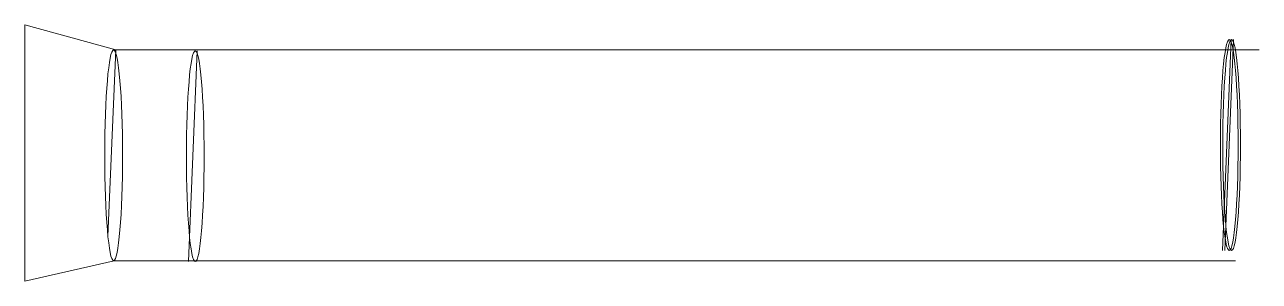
# Model space of a CAD drawing. Header units: inches. Extents: x 210.5 to 245.6, y -140.2 to -132.9.
import ezdxf

# ---------------------------------------------------------------- set-up
doc = ezdxf.new("R2010")
doc.units = ezdxf.units.IN
doc.header["$MEASUREMENT"] = 0
doc.layers.add('01-electrical-1st-floor', color=7, linetype='Continuous', lineweight=9)

msp = doc.modelspace()

# ---------------------------------------------------------------- linework, layer by layer
at = {"layer": '01-electrical-1st-floor'}
for p, q in [((213.058, -133.614), (210.465, -132.897)), ((210.465, -140.197), (210.465, -132.897)), ((244.852, -133.321), (244.602, -139.321)), ((244.919, -133.321), (244.669, -139.321)), ((244.919, -133.321), (244.669, -139.321)), ((244.919, -133.321), (244.669, -139.321)), ((244.919, -133.321), (244.669, -139.321)), ((213.058, -133.614), (212.837, -138.912)), ((213, -133.614), (245.65, -133.614)), ((213.058, -133.614), (213.058, -133.614)), ((213.058, -133.614), (213.058, -133.614)), ((215.385, -133.639), (215.135, -139.639)), ((213.013, -139.614), (210.465, -140.197)), ((213, -139.614), (244.972, -139.614)), ((213, -139.614), (213.013, -139.614))]:
    msp.add_line(p, q, dxfattribs=at)
for centre in [(244.794, -136.321), (244.861, -136.321), (244.861, -136.321), (244.861, -136.321), (244.861, -136.321), (213, -136.614), (215.327, -136.639)]:
    msp.add_ellipse(centre, major_axis=(0, -3), ratio=0.084395, dxfattribs=at)

doc.saveas('drawing.dxf')
